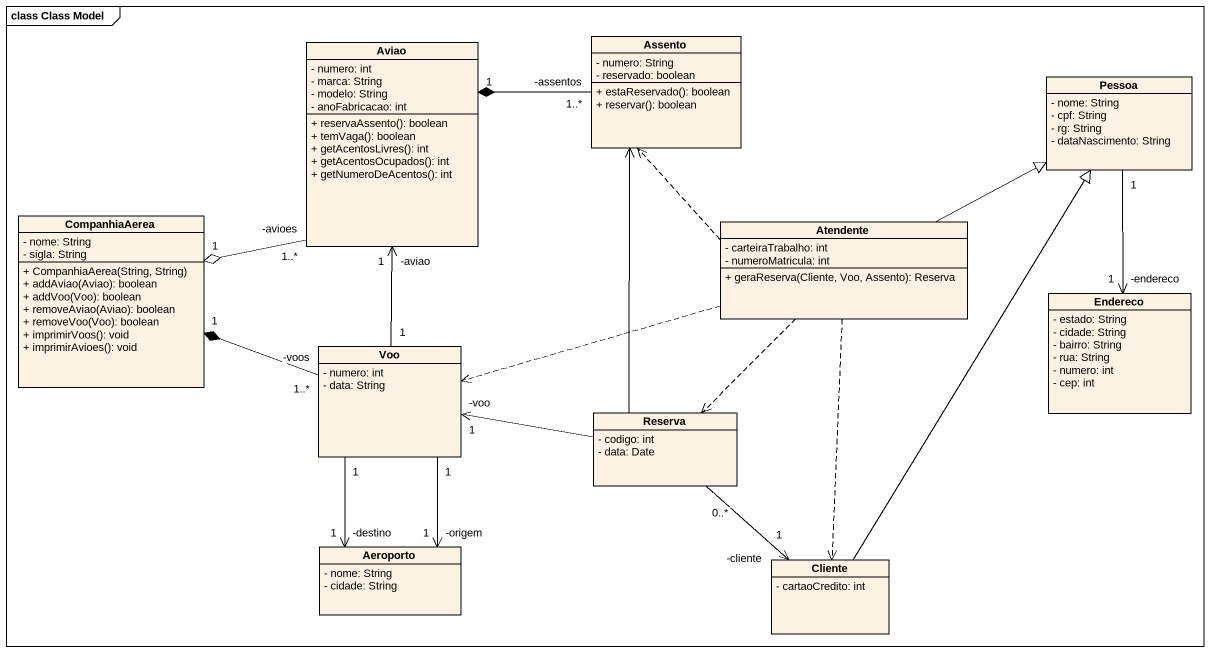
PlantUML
@startuml
mainframe class Class Model
hide circle
hide empty members
skinparam classAttributeIconSize 0
class Aviao {
  - numero: int
  - marca: String
  - modelo: String
  - anoFabricacao: int
  + reservaAssento(): boolean
  + temVaga(): boolean
  + getAcentosLivres(): int
  + getAcentosOcupados(): int
  + getNumeroDeAcentos(): int
}
class Assento {
  - numero: String
  - reservado: boolean
  + estaReservado(): boolean
  + reservar(): boolean
}
class Pessoa {
  - nome: String
  - cpf: String
  - rg: String
  - dataNascimento: String
}
class CompanhiaAerea {
  - nome: String
  - sigla: String
  + CompanhiaAerea(String, String)
  + addAviao(Aviao): boolean
  + addVoo(Voo): boolean
  + removeAviao(Aviao): boolean
  + removeVoo(Voo): boolean
  + imprimirVoos(): void
  + imprimirAvioes(): void
}
class Atendente {
  - carteiraTrabalho: int
  - numeroMatricula: int
  + geraReserva(Cliente, Voo, Assento): Reserva
}
class Endereco {
  - estado: String
  - cidade: String
  - bairro: String
  - rua: String
  - numero: int
  - cep: int
}
class Voo {
  - numero: int
  - data: String
}
class Reserva {
  - codigo: int
  - data: Date
}
class Aeroporto {
  - nome: String
  - cidade: String
}
class Cliente {
  - cartaoCredito: int
}
Aviao "-avioes\n1..*" -left-o "1" CompanhiaAerea
Assento "-assentos\n1..*" -left-* "1" Aviao
Pessoa "1" --> "-endereco\n1" Endereco
Atendente .up.> Assento
Atendente -right-|> Pessoa
Atendente .left.> Voo
Atendente ..> Reserva
Atendente ..> Cliente
Voo "1" -up-> "-aviao\n1" Aviao
Voo "-voos\n1..*" -left-* "1" CompanhiaAerea
Voo "1" --> "-origem\n1" Aeroporto
Voo "1" --> "-destino\n1" Aeroporto
Reserva -up-> Assento
Reserva -left-> "-voo\n1" Voo
Reserva "0..*" --> "-cliente\n1" Cliente
Cliente -up-|> Pessoa
@enduml
